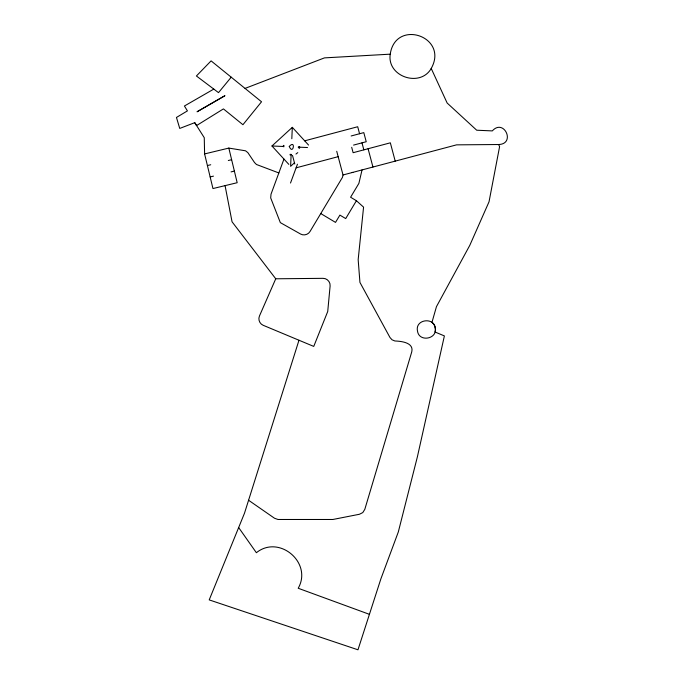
<?xml version="1.0" encoding="UTF-8"?>
<svg xmlns="http://www.w3.org/2000/svg" width="684" height="684" viewBox="0 0 684 684"><rect width="100%" height="100%" fill="white"/><g stroke="black" fill="none" stroke-linecap="round" stroke-linejoin="round"><path stroke-width="1.03" d="M291.11 154.935L291.461 154.456L290.144 154.345L290.042 154.9L291.11 154.935L290.614 166.34L294.462 162.809M291.82 138.732L292.316 127.335L308.561 145.059M435.323 329.791L435.229 330.842M435.349 329.372C435.708 316.769 414.855 318.667 417.479 330.996C419.018 342.624 437.769 338.999 435.229 327.935M390.231 54.164C386.674 77.258 421.857 88.339 431.98 67.023C447.464 36.064 395.446 18.861 390.231 54.164L324.464 57.883L245.052 88.407M435.118 331.381L434.981 331.988L444.386 335.921L417.385 456.835L398.31 531.981L380.877 578.869L357.971 649.8L209.21 599.894L244.504 513.18L298.976 340.239M336.733 151.284L343.026 174.976L342.47 177.336L310.023 231.5C308.202 234.655 303.85 235.852 300.669 234.082L280.346 222.633L270.693 197.924L271.009 194.222L283.963 159.073M352.85 172.368L352.2 172.539M362.033 169.931L358.886 183.389L350.593 197.231L356.415 200.72L363.572 207.132L358.168 259.646L359.938 282.406L389.948 337.46L392.026 339.786L394.907 340.983C401.038 341.213 414.085 342.445 411.751 351.867L364.794 509.383L362.794 512.572L359.433 514.265L332.886 519.481L277.995 519.481L274.523 518.25L248.574 500.243M290.512 183.03L297.446 164.203M275.746 278.79L259.458 315.999C257.885 319.454 259.663 323.883 263.186 325.293L313.751 346.412L327.73 311.485L330.107 286.015C330.552 282.013 327.063 278.226 323.045 278.337L275.746 278.79L232.056 221.804L225.07 185.638M283.364 146.479L283.843 146.838L283.954 145.512L283.398 145.41L283.364 146.479L271.958 145.991L288.819 164.374M356.415 200.72L345.711 218.581L339.897 215.101L335.519 222.394L320.77 213.562M231.209 77.189L218.504 92.639L196.411 75.984L211.091 60.876L261.536 101.779L242.931 124.719L223.429 108.901L196.556 125.574L194.743 122.667L179.738 128.43L176.455 117.451L187.433 110.885L184.415 106.011L213.793 89.091M297.788 152.626L295.984 154.045M271.958 145.991L292.316 127.335M224.788 95.751L197.052 111.783L224.831 95.786M304.679 140.827L357.706 126.745L359.562 133.739M351.14 135.979L363.803 132.619L366.222 141.733L353.56 145.093M296.112 167.837L338.161 156.67M343.026 174.976L456.561 144.854L498.619 144.521C516.035 144.008 503.954 117.947 492.3 130.909L476.705 130.216L447.148 103.028L431.185 68.383M228.832 148.086L237.177 182.713L212.955 188.553L204.602 153.926L228.832 148.086L245.547 150.805L247.847 152.618L254.533 162.553L256.466 164.493L278.85 172.949M207.406 165.554L210.715 164.75M228.319 160.509L231.628 159.705M210.15 176.934L213.459 176.139M231.064 171.889L234.373 171.085M298.164 147.128L307.509 147.53M369.428 614.335L298.207 588.257C312.75 562.787 279.175 534.255 256.38 552.723L238.656 527.552M431.955 322.412L436.443 306.68L469.805 245.317L489.026 201.814L499.594 146.632L498.619 144.521M432.391 322.788L433.032 323.429M433.417 323.883L433.938 324.626M194.743 122.667L204.26 137.698L204.602 153.926M434.237 325.122L434.639 325.994M434.844 326.473L435.152 327.627M395.207 161.125L390.342 142.819L353.124 152.703L351.696 147.308M368.086 148.727L372.942 167.033M361.981 142.862L363.837 149.856M292.495 155.405L294.778 163.989M289.264 146.444C293.137 155.867 296.129 138.92 289.264 146.444M299.088 146.838L298.968 148.163L299.524 148.257L299.652 146.838L299.088 146.838"/></g></svg>
